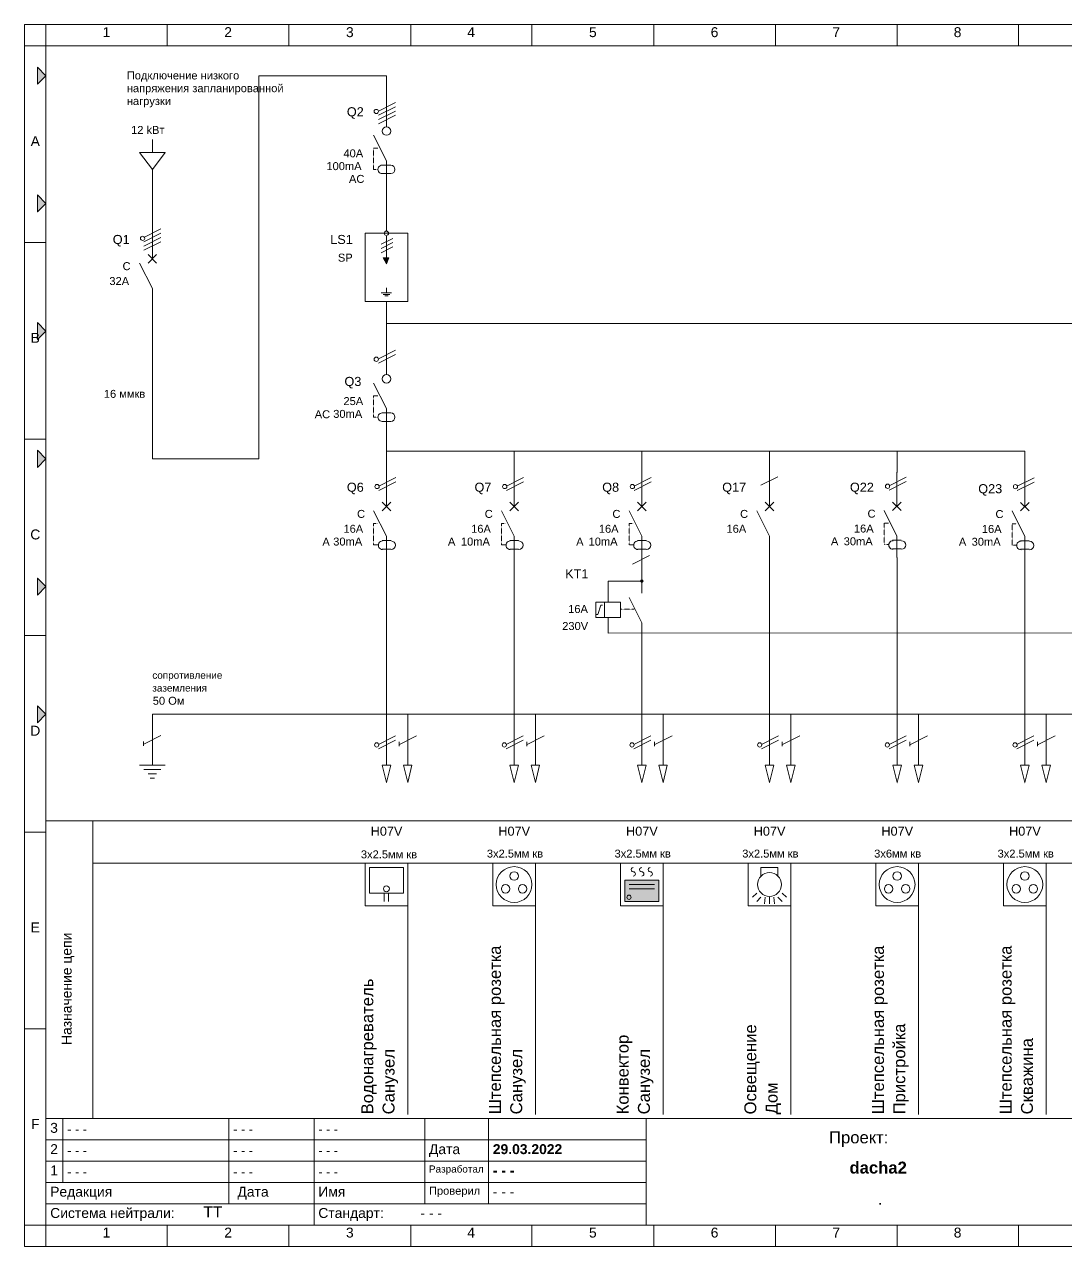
# Model space of a CAD drawing. Header units: inches. Extents: x 796 to 13390, y -2882 to -10.
# Drawn here: x 5065 to 7511, y -2881 to -10 of the extents above; entities that cross this region are included whole.
import ezdxf
from ezdxf.enums import TextEntityAlignment as Align

# ---------------------------------------------------------------- set-up
doc = ezdxf.new("R2010")
doc.units = ezdxf.units.IN
doc.header["$MEASUREMENT"] = 0
doc.linetypes.add('DASHED', pattern=[0.75, 0.5, -0.25])
doc.layers.get('0').update_dxf_attribs({"lineweight": 0})
doc.styles.add('Style1', font='arial.ttf')
doc.styles.add('Style103', font='arial.ttf')
doc.styles.add('Style107', font='arial.ttf')
doc.styles.add('Style11', font='arial.ttf')
doc.styles.add('Style111', font='arial.ttf')
doc.styles.add('Style113', font='arial.ttf')
doc.styles.add('Style115', font='arial.ttf')
doc.styles.add('Style117', font='arial.ttf')
doc.styles.add('Style119', font='arialbd.ttf')
doc.styles.add('Style121', font='arial.ttf')
doc.styles.add('Style123', font='arial.ttf')
doc.styles.add('Style127', font='arial.ttf')
doc.styles.add('Style129', font='arial.ttf')
doc.styles.add('Style131', font='arial.ttf')
doc.styles.add('Style133', font='arial.ttf')
doc.styles.add('Style137', font='arial.ttf')
doc.styles.add('Style139', font='arial.ttf')
doc.styles.add('Style141', font='arial.ttf')
doc.styles.add('Style143', font='arialbd.ttf')
doc.styles.add('Style145', font='arialbd.ttf')
doc.styles.add('Style15', font='arial.ttf')
doc.styles.add('Style151', font='arial.ttf')
doc.styles.add('Style153', font='arial.ttf')
doc.styles.add('Style155', font='arial.ttf')
doc.styles.add('Style157', font='arial.ttf')
doc.styles.add('Style159', font='arial.ttf')
doc.styles.add('Style161', font='arial.ttf')
doc.styles.add('Style163', font='arial.ttf')
doc.styles.add('Style167', font='arial.ttf')
doc.styles.add('Style169', font='arial.ttf')
doc.styles.add('Style17', font='arial.ttf')
doc.styles.add('Style171', font='arial.ttf')
doc.styles.add('Style173', font='arial.ttf')
doc.styles.add('Style175', font='arial.ttf')
doc.styles.add('Style177', font='arial.ttf')
doc.styles.add('Style179', font='arial.ttf')
doc.styles.add('Style183', font='arial.ttf')
doc.styles.add('Style185', font='arial.ttf')
doc.styles.add('Style187', font='arial.ttf')
doc.styles.add('Style19', font='arial.ttf')
doc.styles.add('Style197', font='arial.ttf')
doc.styles.add('Style199', font='arial.ttf')
doc.styles.add('Style201', font='arial.ttf')
doc.styles.add('Style205', font='arial.ttf')
doc.styles.add('Style207', font='arial.ttf')
doc.styles.add('Style209', font='arial.ttf')
doc.styles.add('Style21', font='arial.ttf')
doc.styles.add('Style211', font='arial.ttf')
doc.styles.add('Style215', font='arial.ttf')
doc.styles.add('Style217', font='arial.ttf')
doc.styles.add('Style219', font='arial.ttf')
doc.styles.add('Style221', font='arial.ttf')
doc.styles.add('Style225', font='arial.ttf')
doc.styles.add('Style227', font='arial.ttf')
doc.styles.add('Style229', font='arial.ttf')
doc.styles.add('Style23', font='arial.ttf')
doc.styles.add('Style231', font='arial.ttf')
doc.styles.add('Style235', font='arial.ttf')
doc.styles.add('Style237', font='arial.ttf')
doc.styles.add('Style239', font='arial.ttf')
doc.styles.add('Style241', font='arial.ttf')
doc.styles.add('Style243', font='arial.ttf')
doc.styles.add('Style245', font='arial.ttf')
doc.styles.add('Style247', font='arial.ttf')
doc.styles.add('Style249', font='arial.ttf')
doc.styles.add('Style251', font='arial.ttf')
doc.styles.add('Style255', font='arial.ttf')
doc.styles.add('Style257', font='arial.ttf')
doc.styles.add('Style259', font='arial.ttf')
doc.styles.add('Style261', font='arial.ttf')
doc.styles.add('Style263', font='arial.ttf')
doc.styles.add('Style265', font='arial.ttf')
doc.styles.add('Style267', font='arial.ttf')
doc.styles.add('Style269', font='arial.ttf')
doc.styles.add('Style27', font='arial.ttf')
doc.styles.add('Style273', font='arial.ttf')
doc.styles.add('Style275', font='arial.ttf')
doc.styles.add('Style277', font='arial.ttf')
doc.styles.add('Style279', font='arial.ttf')
doc.styles.add('Style281', font='arial.ttf')
doc.styles.add('Style283', font='arial.ttf')
doc.styles.add('Style29', font='arial.ttf')
doc.styles.add('Style291', font='arial.ttf')
doc.styles.add('Style293', font='arial.ttf')
doc.styles.add('Style295', font='arial.ttf')
doc.styles.add('Style297', font='arial.ttf')
doc.styles.add('Style299', font='arial.ttf')
doc.styles.add('Style3', font='arial.ttf')
doc.styles.add('Style307', font='arial.ttf')
doc.styles.add('Style309', font='arial.ttf')
doc.styles.add('Style31', font='arial.ttf')
doc.styles.add('Style311', font='arial.ttf')
doc.styles.add('Style313', font='arial.ttf')
doc.styles.add('Style315', font='arial.ttf')
doc.styles.add('Style317', font='arial.ttf')
doc.styles.add('Style321', font='arial.ttf')
doc.styles.add('Style33', font='arial.ttf')
doc.styles.add('Style35', font='arial.ttf')
doc.styles.add('Style37', font='arial.ttf')
doc.styles.add('Style375', font='arial.ttf')
doc.styles.add('Style377', font='arial.ttf')
doc.styles.add('Style381', font='arial.ttf')
doc.styles.add('Style383', font='arial.ttf')
doc.styles.add('Style39', font='arial.ttf')
doc.styles.add('Style41', font='arial.ttf')
doc.styles.add('Style43', font='arial.ttf')
doc.styles.add('Style45', font='arial.ttf')
doc.styles.add('Style47', font='arial.ttf')
doc.styles.add('Style49', font='arial.ttf')
doc.styles.add('Style5', font='arial.ttf')
doc.styles.add('Style51', font='arial.ttf')
doc.styles.add('Style53', font='arial.ttf')
doc.styles.add('Style55', font='arial.ttf')
doc.styles.add('Style57', font='arial.ttf')
doc.styles.add('Style59', font='arial.ttf')
doc.styles.add('Style61', font='arial.ttf')
doc.styles.add('Style7', font='arial.ttf')
doc.styles.add('Style87', font='arial.ttf')
doc.styles.add('Style9', font='arial.ttf')
doc.styles.add('Style91', font='arial.ttf')
doc.styles.add('Style95', font='arial.ttf')
doc.styles.add('Style99', font='arial.ttf')

msp = doc.modelspace()

# ---------------------------------------------------------------- hatches: boundary and pattern name
at = {"linetype": 'Continuous'}
for color, points in [(1, [(5095.2, -110.5), (5095.2, -150.5), (5115.2, -130.5)]), (1, [(5095.2, -410.5), (5095.2, -450.5), (5115.2, -430.5)]), (250, [(5907.2, -558.5), (5921.2, -558.5), (5915.2, -572.5)]), (1, [(5095.2, -710.5), (5095.2, -750.5), (5115.2, -730.5)]), (1, [(5095.2, -1010.5), (5095.2, -1050.5), (5115.2, -1030.5)]), (1, [(5095.2, -1310.5), (5095.2, -1350.5), (5115.2, -1330.5)]), (1, [(5095.2, -1610.5), (5095.2, -1650.5), (5115.2, -1630.5)]), (9, [(6475.2, -2020.5), (6555.2, -2020.5), (6555.2, -2070.5), (6475.2, -2070.5)])]:
    msp.add_hatch(color=color, dxfattribs=at).paths.add_polyline_path(points, flags=0)

# ---------------------------------------------------------------- linework, layer by layer
at = {"color": 7, "linetype": 'Continuous'}
for p, q in [((9165.2, -10.5), (5065.2, -10.5)), ((5065.2, -10.5), (5065.2, -2880.5)), ((5065.2, -10.5), (9165.2, -10.5)), ((5065.2, -60.5), (5065.2, -10.5)), ((5065.2, -10.5), (5115.2, -10.5)), ((5065.2, -2880.5), (5065.2, -10.5)), ((5115.2, -10.5), (5115.2, -2880.5)), ((5400.2, -10.5), (5400.2, -60.5)), ((5686.2, -10.5), (5686.2, -60.5)), ((5972.2, -10.5), (5972.2, -60.5)), ((6257.2, -10.5), (6257.2, -60.5)), ((6543.2, -10.5), (6543.2, -60.5)), ((6829.2, -10.5), (6829.2, -60.5)), ((7115.2, -10.5), (7115.2, -60.5)), ((7400.2, -10.5), (7400.2, -60.5)), ((9165.2, -60.5), (5065.2, -60.5)), ((5095.2, -110.5), (5095.2, -150.5)), ((5115.2, -130.5), (5095.2, -110.5)), ((5095.2, -150.5), (5115.2, -130.5)), ((5115.2, -130.5), (5115.2, -130.5)), ((5615.2, -1030.5), (5615.2, -130.5)), ((5615.2, -130.5), (5915.2, -130.5)), ((5915.2, -130.5), (5915.2, -180.5)), ((5896.2, -213.5), (5936.2, -193.5)), ((5915.2, -180.5), (5915.2, -250.5)), ((5896.2, -223.5), (5936.2, -203.5)), ((5896.2, -233.5), (5936.2, -213.5)), ((5896.2, -243.5), (5936.2, -223.5)), ((5365.2, -280.5), (5365.2, -310.5)), ((5915.2, -330.5), (5885.2, -270.5)), ((5885.2, -270.5), (5885.2, -270.5)), ((5335.2, -310.5), (5395.2, -310.5)), ((5365.2, -350.5), (5335.2, -310.5)), ((5335.2, -310.5), (5335.2, -310.5)), ((5335.2, -310.5), (5335.2, -310.5)), ((5395.2, -310.5), (5365.2, -350.5)), ((5905.2, -340.5), (5925.2, -340.5)), ((5915.2, -380.5), (5915.2, -330.5)), ((5365.2, -380.5), (5365.2, -350.5)), ((5905.2, -360.5), (5925.2, -360.5)), ((5365.2, -380.5), (5365.2, -480.5)), ((5915.2, -380.5), (5915.2, -430.5)), ((5095.2, -410.5), (5095.2, -450.5)), ((5115.2, -430.5), (5095.2, -410.5)), ((5095.2, -450.5), (5115.2, -430.5)), ((5115.2, -430.5), (5115.2, -430.5)), ((5915.2, -430.5), (5915.2, -480.5)), ((5365.2, -480.5), (5365.2, -560.5)), ((5915.2, -495.5), (5915.2, -480.5)), ((5385.2, -490.5), (5345.2, -510.5)), ((5385.2, -500.5), (5345.2, -520.5)), ((5385.2, -510.5), (5345.2, -530.5)), ((5865.2, -500.5), (5965.2, -500.5)), ((5865.2, -660.5), (5865.2, -500.5)), ((5903.2, -526.5), (5930.2, -512.5)), ((5915.2, -561.5), (5915.2, -507.5)), ((5965.2, -500.5), (5965.2, -660.5)), ((5065.2, -522.5), (5115.2, -522.5)), ((5385.2, -520.5), (5345.2, -540.5)), ((5903.2, -536.5), (5930.2, -522.5)), ((5903.2, -546.5), (5930.2, -532.5)), ((5365.2, -630.5), (5335.2, -570.5)), ((5335.2, -570.5), (5335.2, -570.5)), ((5355.2, -570.5), (5375.2, -550.5)), ((5375.2, -570.5), (5355.2, -550.5)), ((5907.2, -558.5), (5921.2, -558.5)), ((5915.2, -572.5), (5907.2, -558.5)), ((5907.2, -558.5), (5907.2, -558.5)), ((5907.2, -558.5), (5907.2, -558.5)), ((5921.2, -558.5), (5915.2, -572.5)), ((5365.2, -680.5), (5365.2, -630.5)), ((5915.2, -628.5), (5915.2, -640.5)), ((5927.2, -640.5), (5903.2, -640.5)), ((5923.2, -644.5), (5907.2, -644.5)), ((5919.2, -647.5), (5911.2, -647.5)), ((5365.2, -680.5), (5365.2, -1030.5)), ((5965.2, -660.5), (5865.2, -660.5)), ((5915.2, -662.5), (5915.2, -712.5)), ((5095.2, -710.5), (5095.2, -750.5)), ((5115.2, -730.5), (5095.2, -710.5)), ((5915.2, -712.5), (5915.2, -762.5)), ((5915.2, -712.5), (8015.2, -712.5)), ((5095.2, -750.5), (5115.2, -730.5)), ((5115.2, -730.5), (5115.2, -730.5)), ((5915.2, -832.5), (5915.2, -762.5)), ((5896.2, -795.5), (5936.2, -775.5)), ((5896.2, -805.5), (5936.2, -785.5)), ((5915.2, -912.5), (5885.2, -852.5)), ((5885.2, -852.5), (5885.2, -852.5)), ((5915.2, -962.5), (5915.2, -912.5)), ((5905.2, -922.5), (5925.2, -922.5)), ((5905.2, -942.5), (5925.2, -942.5)), ((5915.2, -962.5), (5915.2, -1012.5)), ((5065.2, -984.5), (5115.2, -984.5)), ((5095.2, -1010.5), (5095.2, -1050.5)), ((5115.2, -1030.5), (5095.2, -1010.5)), ((5095.2, -1050.5), (5115.2, -1030.5)), ((5115.2, -1030.5), (5115.2, -1030.5)), ((5365.2, -1030.5), (5615.2, -1030.5)), ((5915.2, -1012.5), (5915.2, -1062.5)), ((5915.2, -1012.5), (6215.2, -1012.5)), ((6215.2, -1012.5), (6215.2, -1062.5)), ((6215.2, -1012.5), (6515.2, -1012.5)), ((6515.2, -1012.5), (6515.2, -1062.5)), ((6515.2, -1012.5), (6815.2, -1012.5)), ((6815.2, -1012.5), (6815.2, -1062.5)), ((6815.2, -1012.5), (7115.2, -1012.5)), ((7115.2, -1012.5), (7115.2, -1062.5)), ((7115.2, -1012.5), (7415.2, -1012.5)), ((7415.2, -1012.5), (7415.2, -1062.5)), ((7114.6, -1061.9), (7114.6, -1141.9)), ((5897.2, -1094.5), (5937.2, -1074.5)), ((5897.2, -1104.5), (5937.2, -1084.5)), ((5915.2, -1062.5), (5915.2, -1142.5)), ((6197.2, -1094.5), (6237.2, -1074.5)), ((6197.2, -1104.5), (6237.2, -1084.5)), ((6215.2, -1062.5), (6215.2, -1142.5)), ((6497.2, -1094.5), (6537.2, -1074.5)), ((6497.2, -1104.5), (6537.2, -1084.5)), ((6515.2, -1062.5), (6515.2, -1142.5)), ((6795.2, -1092.5), (6835.2, -1072.5)), ((6815.2, -1142.5), (6815.2, -1062.5)), ((7096.6, -1093.9), (7136.6, -1073.9)), ((7096.6, -1103.9), (7136.6, -1083.9)), ((7397.2, -1094.9), (7437.2, -1074.9)), ((7397.2, -1104.9), (7437.2, -1084.9)), ((7415.2, -1062.9), (7415.2, -1142.9)), ((5905.2, -1132.5), (5925.2, -1152.5)), ((5925.2, -1132.5), (5905.2, -1152.5)), ((6205.2, -1132.5), (6225.2, -1152.5)), ((6225.2, -1132.5), (6205.2, -1152.5)), ((6505.2, -1132.5), (6525.2, -1152.5)), ((6525.2, -1132.5), (6505.2, -1152.5)), ((6805.2, -1152.5), (6825.2, -1132.5)), ((6825.2, -1152.5), (6805.2, -1132.5)), ((7104.6, -1131.9), (7124.6, -1151.9)), ((7124.6, -1131.9), (7104.6, -1151.9)), ((7405.2, -1132.9), (7425.2, -1152.9)), ((7425.2, -1132.9), (7405.2, -1152.9)), ((5915.2, -1212.5), (5885.2, -1152.5)), ((5885.2, -1152.5), (5885.2, -1152.5)), ((6215.2, -1212.5), (6185.2, -1152.5)), ((6185.2, -1152.5), (6185.2, -1152.5)), ((6515.2, -1212.5), (6485.2, -1152.5)), ((6485.2, -1152.5), (6485.2, -1152.5)), ((6815.2, -1212.5), (6785.2, -1152.5)), ((6785.2, -1152.5), (6785.2, -1152.5)), ((7114.6, -1211.9), (7084.6, -1151.9)), ((7084.6, -1151.9), (7084.6, -1151.9)), ((7415.2, -1212.9), (7385.2, -1152.9)), ((7385.2, -1152.9), (7385.2, -1152.9)), ((5905.2, -1222.5), (5925.2, -1222.5)), ((5915.2, -1262.5), (5915.2, -1212.5)), ((6205.2, -1222.5), (6225.2, -1222.5)), ((6215.2, -1262.5), (6215.2, -1212.5)), ((6505.2, -1222.5), (6525.2, -1222.5)), ((6515.2, -1262.5), (6515.2, -1212.5)), ((6815.2, -1262.5), (6815.2, -1212.5)), ((7104.6, -1221.9), (7124.6, -1221.9)), ((7114.6, -1261.9), (7114.6, -1211.9)), ((7405.2, -1222.9), (7425.2, -1222.9)), ((7415.2, -1262.9), (7415.2, -1212.9)), ((5905.2, -1242.5), (5925.2, -1242.5)), ((5915.2, -1262.5), (5915.2, -1630.5)), ((6205.2, -1242.5), (6225.2, -1242.5)), ((6215.2, -1262.5), (6215.2, -1630.5)), ((6493.7, -1277.6), (6533.7, -1257.6)), ((6505.2, -1242.5), (6525.2, -1242.5)), ((6515.2, -1262.3), (6515.2, -1312.3)), ((6815.2, -1262.5), (6815.2, -1630.5)), ((7104.6, -1241.9), (7124.6, -1241.9)), ((7115.2, -1262.5), (7115.2, -1630.5)), ((7405.2, -1242.9), (7425.2, -1242.9)), ((7415.2, -1262.5), (7415.2, -1630.5)), ((6515.2, -1345.9), (6515.2, -1265.9)), ((5095.2, -1310.5), (5095.2, -1350.5)), ((5115.2, -1330.5), (5095.2, -1310.5)), ((6436, -1317.6), (6436.2, -1366.9)), ((5095.2, -1350.5), (5115.2, -1330.5)), ((5115.2, -1330.5), (5115.2, -1330.5)), ((6407.2, -1366.9), (6465.2, -1366.9)), ((6407.2, -1402.9), (6407.2, -1366.9)), ((6412.2, -1395.9), (6419.2, -1373.9)), ((6419.2, -1373.9), (6423.2, -1373.9)), ((6423.2, -1373.9), (6419.2, -1373.9)), ((6419.2, -1373.9), (6419.2, -1373.9)), ((6427.2, -1402.9), (6427.2, -1366.9)), ((6465.2, -1366.9), (6465.2, -1402.9)), ((6485.2, -1355.9), (6515.2, -1415.9)), ((6465.2, -1402.9), (6407.2, -1402.9)), ((6408.2, -1395.9), (6412.2, -1395.9)), ((6436.2, -1402.9), (6436.2, -1439.9)), ((6515.2, -1415.9), (6515.2, -1630.5)), ((5065.2, -1445.5), (5115.2, -1445.5)), ((6436.2, -1439.9), (8942.1, -1437.9)), ((6515.2, -1512.3), (6515.2, -1512.3)), ((5095.2, -1610.5), (5095.2, -1650.5)), ((5115.2, -1630.5), (5095.2, -1610.5)), ((5095.2, -1650.5), (5115.2, -1630.5)), ((5115.2, -1630.5), (5115.2, -1630.5)), ((5365.2, -1750.5), (5365.2, -1630.5)), ((5365.2, -1630.5), (8965.2, -1630.5)), ((5915.2, -1630.5), (5915.2, -1730.5)), ((5965.2, -1630.5), (5965.2, -1730.5)), ((6215.2, -1630.5), (6215.2, -1730.5)), ((6265.2, -1630.5), (6265.2, -1730.5)), ((6515.2, -1630.5), (6515.2, -1730.5)), ((6565.2, -1630.5), (6565.2, -1730.5)), ((6815.2, -1630.5), (6815.2, -1730.5)), ((6865.2, -1630.5), (6865.2, -1730.5)), ((7115.2, -1630.5), (7115.2, -1730.5)), ((7165.2, -1630.5), (7165.2, -1730.5)), ((7415.2, -1630.5), (7415.2, -1730.5)), ((7465.2, -1630.5), (7465.2, -1730.5)), ((5345.2, -1700.5), (5385.2, -1680.5)), ((5896.2, -1701.5), (5936.2, -1681.5)), ((5896.2, -1711.5), (5936.2, -1691.5)), ((5946.2, -1701.5), (5986.2, -1681.5)), ((6196.2, -1701.5), (6236.2, -1681.5)), ((6196.2, -1711.5), (6236.2, -1691.5)), ((6246.2, -1701.5), (6286.2, -1681.5)), ((6496.2, -1701.5), (6536.2, -1681.5)), ((6496.2, -1711.5), (6536.2, -1691.5)), ((6546.2, -1701.5), (6586.2, -1681.5)), ((6796.2, -1701.5), (6836.2, -1681.5)), ((6796.2, -1711.5), (6836.2, -1691.5)), ((6846.2, -1701.5), (6886.2, -1681.5)), ((7096.2, -1701.5), (7136.2, -1681.5)), ((7096.2, -1711.5), (7136.2, -1691.5)), ((7146.2, -1701.5), (7186.2, -1681.5)), ((7396.2, -1701.5), (7436.2, -1681.5)), ((7396.2, -1711.5), (7436.2, -1691.5)), ((7446.2, -1701.5), (7486.2, -1681.5)), ((5344.2, -1694.5), (5344.2, -1704.5)), ((5945.2, -1695.5), (5945.2, -1705.5)), ((6245.2, -1695.5), (6245.2, -1705.5)), ((6545.2, -1695.5), (6545.2, -1705.5)), ((6845.2, -1695.5), (6845.2, -1705.5)), ((7145.2, -1695.5), (7145.2, -1705.5)), ((7445.2, -1695.5), (7445.2, -1705.5)), ((5335.2, -1750.5), (5395.2, -1750.5)), ((5925.2, -1750.5), (5905.2, -1750.5)), ((5905.2, -1750.5), (5915.2, -1790.5)), ((5915.2, -1730.5), (5915.2, -1750.5)), ((5915.2, -1790.5), (5925.2, -1750.5)), ((5975.2, -1750.5), (5955.2, -1750.5)), ((5955.2, -1750.5), (5965.2, -1790.5)), ((5965.2, -1730.5), (5965.2, -1750.5)), ((5965.2, -1790.5), (5975.2, -1750.5)), ((6225.2, -1750.5), (6205.2, -1750.5)), ((6205.2, -1750.5), (6215.2, -1790.5)), ((6215.2, -1730.5), (6215.2, -1750.5)), ((6215.2, -1790.5), (6225.2, -1750.5)), ((6275.2, -1750.5), (6255.2, -1750.5)), ((6255.2, -1750.5), (6265.2, -1790.5)), ((6265.2, -1730.5), (6265.2, -1750.5)), ((6265.2, -1790.5), (6275.2, -1750.5)), ((6525.2, -1750.5), (6505.2, -1750.5)), ((6505.2, -1750.5), (6515.2, -1790.5)), ((6515.2, -1730.5), (6515.2, -1750.5)), ((6515.2, -1790.5), (6525.2, -1750.5)), ((6575.2, -1750.5), (6555.2, -1750.5)), ((6555.2, -1750.5), (6565.2, -1790.5)), ((6565.2, -1730.5), (6565.2, -1750.5)), ((6565.2, -1790.5), (6575.2, -1750.5)), ((6825.2, -1750.5), (6805.2, -1750.5)), ((6805.2, -1750.5), (6815.2, -1790.5)), ((6815.2, -1730.5), (6815.2, -1750.5)), ((6815.2, -1790.5), (6825.2, -1750.5)), ((6875.2, -1750.5), (6855.2, -1750.5)), ((6855.2, -1750.5), (6865.2, -1790.5)), ((6865.2, -1730.5), (6865.2, -1750.5)), ((6865.2, -1790.5), (6875.2, -1750.5)), ((7125.2, -1750.5), (7105.2, -1750.5)), ((7105.2, -1750.5), (7115.2, -1790.5)), ((7115.2, -1730.5), (7115.2, -1750.5)), ((7115.2, -1790.5), (7125.2, -1750.5)), ((7175.2, -1750.5), (7155.2, -1750.5)), ((7155.2, -1750.5), (7165.2, -1790.5)), ((7165.2, -1730.5), (7165.2, -1750.5)), ((7165.2, -1790.5), (7175.2, -1750.5)), ((7425.2, -1750.5), (7405.2, -1750.5)), ((7405.2, -1750.5), (7415.2, -1790.5)), ((7415.2, -1730.5), (7415.2, -1750.5)), ((7415.2, -1790.5), (7425.2, -1750.5)), ((7475.2, -1750.5), (7455.2, -1750.5)), ((7455.2, -1750.5), (7465.2, -1790.5)), ((7465.2, -1730.5), (7465.2, -1750.5)), ((7465.2, -1790.5), (7475.2, -1750.5)), ((5345.2, -1760.5), (5385.2, -1760.5)), ((5355.2, -1770.5), (5375.2, -1770.5)), ((5360.2, -1780.5), (5365.2, -1780.5)), ((5365.2, -1780.5), (5370.2, -1780.5)), ((5915.2, -1790.5), (5915.2, -1790.5)), ((5965.2, -1790.5), (5965.2, -1790.5)), ((6215.2, -1790.5), (6215.2, -1790.5)), ((6265.2, -1790.5), (6265.2, -1790.5)), ((6515.2, -1790.5), (6515.2, -1790.5)), ((6565.2, -1790.5), (6565.2, -1790.5)), ((6815.2, -1790.5), (6815.2, -1790.5)), ((6865.2, -1790.5), (6865.2, -1790.5)), ((7115.2, -1790.5), (7115.2, -1790.5)), ((7165.2, -1790.5), (7165.2, -1790.5)), ((7415.2, -1790.5), (7415.2, -1790.5)), ((7465.2, -1790.5), (7465.2, -1790.5)), ((5115.2, -1880.5), (9115.2, -1880.5)), ((5225.2, -2580.5), (5225.2, -1880.5)), ((5065.2, -1907.5), (5115.2, -1907.5)), ((9115.2, -1980.5), (5225.2, -1980.5)), ((5965.2, -1980.5), (5865.2, -1980.5)), ((5865.2, -1980.5), (5865.2, -2080.5)), ((5965.2, -1980.5), (5865.2, -1980.5)), ((5865.2, -1980.5), (5865.2, -2080.5)), ((5965.2, -1980.5), (5965.2, -2570.5)), ((5965.2, -2570.5), (5965.2, -1980.5)), ((6165.2, -1980.5), (6265.2, -1980.5)), ((6165.2, -2080.5), (6165.2, -1980.5)), ((6265.2, -1980.5), (6265.2, -2080.5)), ((6265.2, -1980.5), (6265.2, -2570.5)), ((6465.2, -1980.5), (6565.2, -1980.5)), ((6465.2, -2080.5), (6465.2, -1980.5)), ((6565.2, -1980.5), (6565.2, -2080.5)), ((6565.2, -1980.5), (6565.2, -2570.5)), ((6765.2, -1980.5), (6865.2, -1980.5)), ((6765.2, -2080.5), (6765.2, -1980.5)), ((6865.2, -1980.5), (6865.2, -2080.5)), ((6865.2, -1980.5), (6865.2, -2570.5)), ((7065.2, -1980.5), (7165.2, -1980.5)), ((7065.2, -2080.5), (7065.2, -1980.5)), ((7165.2, -1980.5), (7165.2, -2080.5)), ((7165.2, -1980.5), (7165.2, -2570.5)), ((7365.2, -1980.5), (7465.2, -1980.5)), ((7365.2, -2080.5), (7365.2, -1980.5)), ((7465.2, -1980.5), (7465.2, -2080.5)), ((7465.2, -1980.5), (7465.2, -2570.5)), ((5875.2, -2050.5), (5875.2, -1990.5)), ((5875.2, -1990.5), (5955.2, -1990.5)), ((5955.2, -1990.5), (5955.2, -2050.5)), ((6795.2, -2010.5), (6795.2, -1990.5)), ((6795.2, -1990.5), (6835.2, -1990.5)), ((6835.2, -2010.5), (6835.2, -1990.5)), ((6475.2, -2020.5), (6555.2, -2020.5)), ((6475.2, -2070.5), (6475.2, -2020.5)), ((6485.2, -2030.5), (6545.2, -2030.5)), ((6555.2, -2020.5), (6555.2, -2070.5)), ((5955.2, -2050.5), (5875.2, -2050.5)), ((5910.2, -2050.5), (5910.2, -2070.5)), ((5920.2, -2070.5), (5920.2, -2050.5)), ((6485.2, -2040.5), (6545.2, -2040.5)), ((6785.2, -2050.5), (6775.2, -2060.5)), ((6795.2, -2060.5), (6785.2, -2070.5)), ((6805.2, -2060.5), (6803.2, -2075.5)), ((6815.2, -2060.5), (6815.2, -2070.5)), ((6825.2, -2060.5), (6827.2, -2075.5)), ((6835.2, -2060.5), (6845.2, -2070.5)), ((6845.2, -2050.5), (6855.2, -2060.5)), ((5965.2, -2080.5), (5865.2, -2080.5)), ((5965.2, -2080.5), (5865.2, -2080.5)), ((6265.2, -2080.5), (6165.2, -2080.5)), ((6565.2, -2080.5), (6465.2, -2080.5)), ((6555.2, -2070.5), (6475.2, -2070.5)), ((6865.2, -2080.5), (6765.2, -2080.5)), ((6815.2, -2070.5), (6815.2, -2075.5)), ((7165.2, -2080.5), (7065.2, -2080.5)), ((7465.2, -2080.5), (7365.2, -2080.5)), ((5065.2, -2369.5), (5115.2, -2369.5)), ((5115.2, -2580.5), (9115.2, -2580.5)), ((5115.2, -2580.5), (9115.2, -2580.5)), ((5155.2, -2730.5), (5155.2, -2580.5)), ((5545.2, -2780.5), (5545.2, -2580.5)), ((5745.2, -2580.5), (5745.2, -2830.5)), ((6005.2, -2580.5), (6005.2, -2780.5)), ((6155.2, -2780.5), (6155.2, -2580.5)), ((6525.2, -2580.5), (6525.2, -2830.5)), ((5115.2, -2630.5), (6525.2, -2630.5)), ((5115.2, -2680.5), (6525.2, -2680.5)), ((5115.2, -2730.5), (6525.2, -2730.5)), ((5115.2, -2780.5), (6525.2, -2780.5)), ((5065.2, -2830.5), (9165.2, -2830.5)), ((5065.2, -2880.5), (5065.2, -2830.5)), ((5400.2, -2830.5), (5400.2, -2880.5)), ((5686.2, -2830.5), (5686.2, -2880.5)), ((5972.2, -2830.5), (5972.2, -2880.5)), ((6257.2, -2830.5), (6257.2, -2880.5)), ((6543.2, -2830.5), (6543.2, -2880.5)), ((6829.2, -2830.5), (6829.2, -2880.5)), ((7115.2, -2830.5), (7115.2, -2880.5)), ((7400.2, -2830.5), (7400.2, -2880.5)), ((5065.2, -2880.5), (9165.2, -2880.5)), ((9165.2, -2880.5), (5065.2, -2880.5)), ((5115.2, -2880.5), (5065.2, -2880.5))]:
    msp.add_line(p, q, dxfattribs=at)
at = {"color": 7, "linetype": 'DASHED'}
for p, q in [((5885.2, -350.5), (5885.2, -300.5)), ((5885.2, -300.5), (5895.2, -300.5)), ((5895.2, -300.5), (5895.2, -300.5)), ((5895.2, -350.5), (5885.2, -350.5)), ((5885.2, -932.5), (5885.2, -882.5)), ((5885.2, -882.5), (5895.2, -882.5)), ((5895.2, -882.5), (5895.2, -882.5)), ((5895.2, -932.5), (5885.2, -932.5)), ((5895.2, -1182.5), (5885.2, -1182.5)), ((5885.2, -1182.5), (5885.2, -1232.5)), ((6195.2, -1182.5), (6185.2, -1182.5)), ((6185.2, -1182.5), (6185.2, -1232.5)), ((6495.2, -1182.5), (6485.2, -1182.5)), ((6485.2, -1182.5), (6485.2, -1232.5)), ((7094.6, -1181.9), (7084.6, -1181.9)), ((7084.6, -1181.9), (7084.6, -1231.9)), ((7395.2, -1182.9), (7385.2, -1182.9)), ((7385.2, -1182.9), (7385.2, -1232.9)), ((5885.2, -1232.5), (5895.2, -1232.5)), ((5895.2, -1232.5), (5895.2, -1232.5)), ((6185.2, -1232.5), (6195.2, -1232.5)), ((6195.2, -1232.5), (6195.2, -1232.5)), ((6485.2, -1232.5), (6495.2, -1232.5)), ((6495.2, -1232.5), (6495.2, -1232.5)), ((7084.6, -1231.9), (7094.6, -1231.9)), ((7094.6, -1231.9), (7094.6, -1231.9)), ((7385.2, -1232.9), (7395.2, -1232.9)), ((7395.2, -1232.9), (7395.2, -1232.9)), ((6465.2, -1383.9), (6497.2, -1383.9))]:
    msp.add_line(p, q, dxfattribs=at)
at = {"color": 7}
msp.add_line((6436, -1317.5), (6515, -1317.5), dxfattribs=at)
at = {"color": 7, "linetype": 'Continuous', "const_width": 1}
for points in [[(5065.2, -2880.5), (9165.2, -2880.5), (9165.2, -10.5), (5065.2, -10.5), (5065.2, -2880.5)], [(5065.2, -10.5), (9165.2, -10.5), (9165.2, -60.5), (5065.2, -60.5), (5065.2, -10.5)], [(5065.2, -10.5), (5115.2, -10.5), (5115.2, -2880.5), (5065.2, -2880.5), (5065.2, -10.5)], [(5095.2, -110.5), (5095.2, -150.5), (5115.2, -130.5), (5115.2, -130.5), (5095.2, -110.5)], [(5335.2, -310.5), (5395.2, -310.5), (5365.2, -350.5), (5335.2, -310.5), (5335.2, -310.5), (5335.2, -310.5)], [(5095.2, -410.5), (5095.2, -450.5), (5115.2, -430.5), (5115.2, -430.5), (5095.2, -410.5)], [(5865.2, -500.5), (5965.2, -500.5), (5965.2, -660.5), (5865.2, -660.5), (5865.2, -500.5)], [(5907.2, -558.5), (5921.2, -558.5), (5915.2, -572.5), (5907.2, -558.5), (5907.2, -558.5), (5907.2, -558.5)], [(5095.2, -710.5), (5095.2, -750.5), (5115.2, -730.5), (5115.2, -730.5), (5095.2, -710.5)], [(5095.2, -1010.5), (5095.2, -1050.5), (5115.2, -1030.5), (5115.2, -1030.5), (5095.2, -1010.5)], [(5095.2, -1310.5), (5095.2, -1350.5), (5115.2, -1330.5), (5115.2, -1330.5), (5095.2, -1310.5)], [(6407.2, -1366.9), (6465.2, -1366.9), (6465.2, -1402.9), (6407.2, -1402.9), (6407.2, -1366.9)], [(5095.2, -1610.5), (5095.2, -1650.5), (5115.2, -1630.5), (5115.2, -1630.5), (5095.2, -1610.5)], [(5925.2, -1750.5), (5905.2, -1750.5), (5915.2, -1790.5), (5915.2, -1790.5), (5925.2, -1750.5)], [(5975.2, -1750.5), (5955.2, -1750.5), (5965.2, -1790.5), (5965.2, -1790.5), (5975.2, -1750.5)], [(6225.2, -1750.5), (6205.2, -1750.5), (6215.2, -1790.5), (6215.2, -1790.5), (6225.2, -1750.5)], [(6275.2, -1750.5), (6255.2, -1750.5), (6265.2, -1790.5), (6265.2, -1790.5), (6275.2, -1750.5)], [(6525.2, -1750.5), (6505.2, -1750.5), (6515.2, -1790.5), (6515.2, -1790.5), (6525.2, -1750.5)], [(6575.2, -1750.5), (6555.2, -1750.5), (6565.2, -1790.5), (6565.2, -1790.5), (6575.2, -1750.5)], [(6825.2, -1750.5), (6805.2, -1750.5), (6815.2, -1790.5), (6815.2, -1790.5), (6825.2, -1750.5)], [(6875.2, -1750.5), (6855.2, -1750.5), (6865.2, -1790.5), (6865.2, -1790.5), (6875.2, -1750.5)], [(7125.2, -1750.5), (7105.2, -1750.5), (7115.2, -1790.5), (7115.2, -1790.5), (7125.2, -1750.5)], [(7175.2, -1750.5), (7155.2, -1750.5), (7165.2, -1790.5), (7165.2, -1790.5), (7175.2, -1750.5)], [(7425.2, -1750.5), (7405.2, -1750.5), (7415.2, -1790.5), (7415.2, -1790.5), (7425.2, -1750.5)], [(7475.2, -1750.5), (7455.2, -1750.5), (7465.2, -1790.5), (7465.2, -1790.5), (7475.2, -1750.5)], [(6165.2, -1980.5), (6265.2, -1980.5), (6265.2, -2080.5), (6165.2, -2080.5), (6165.2, -1980.5)], [(6465.2, -1980.5), (6565.2, -1980.5), (6565.2, -2080.5), (6465.2, -2080.5), (6465.2, -1980.5)], [(6765.2, -1980.5), (6865.2, -1980.5), (6865.2, -2080.5), (6765.2, -2080.5), (6765.2, -1980.5)], [(7065.2, -1980.5), (7165.2, -1980.5), (7165.2, -2080.5), (7065.2, -2080.5), (7065.2, -1980.5)], [(7365.2, -1980.5), (7465.2, -1980.5), (7465.2, -2080.5), (7365.2, -2080.5), (7365.2, -1980.5)], [(5955.2, -2050.5), (5875.2, -2050.5), (5875.2, -1990.5), (5955.2, -1990.5), (5955.2, -2050.5)], [(6475.2, -2020.5), (6555.2, -2020.5), (6555.2, -2070.5), (6475.2, -2070.5), (6475.2, -2020.5)], [(5065.2, -2830.5), (9165.2, -2830.5), (9165.2, -2880.5), (5065.2, -2880.5), (5065.2, -2830.5)]]:
    msp.add_lwpolyline(points, dxfattribs=at)
at = {"color": 7, "linetype": 'Continuous'}
for centre, major_axis in [((5891.2, -214.5), (0, 5)), ((5915.2, -260.5), (0, 10)), ((5342.2, -512.5), (0, 5)), ((5915.2, -500.5), (0, 5)), ((5891.2, -796.5), (0, 5)), ((5915.2, -842.5), (0, 10)), ((5893.2, -1095.5), (0, 5)), ((6193.2, -1095.5), (0, 5)), ((6493.2, -1095.5), (0, 5)), ((7092.6, -1094.9), (0, 5)), ((7393.2, -1095.9), (0, 5)), ((5892.2, -1702.5), (0, 5)), ((6192.2, -1702.5), (0, 5)), ((6492.2, -1702.5), (0, 5)), ((6792.2, -1702.5), (0, 5)), ((7092.2, -1702.5), (0, 5)), ((7392.2, -1702.5), (0, 5)), ((6215.2, -2030.5), (0, 42)), ((6215.2, -2010.5), (0, 10)), ((6815.2, -2030.5), (0, 28)), ((7115.2, -2030.5), (0, 42)), ((7115.2, -2010.5), (0, 10)), ((7415.2, -2030.5), (0, 42)), ((7415.2, -2010.5), (0, 10)), ((5915.2, -2040.5), (0, 7)), ((6195.2, -2040.5), (0, 10)), ((6235.2, -2040.5), (0, 10)), ((7095.2, -2040.5), (0, 10)), ((7135.2, -2040.5), (0, 10)), ((7395.2, -2040.5), (0, 10)), ((7435.2, -2040.5), (0, 10)), ((6485.2, -2060.5), (0, 5))]:
    msp.add_ellipse(centre, major_axis=major_axis, ratio=1, dxfattribs=at)
for centre, major_axis, start_param, end_param in [((5905.2, -350.5), (0, 10), 0, 3.141593), ((5925.2, -350.5), (0, 10), 3.141593, 6.283185), ((5905.2, -932.5), (0, 10), 0, 3.141593), ((5925.2, -932.5), (0, 10), 3.141593, 6.283185), ((5906.2, -1233.5), (0, 10), 0, 3.141593), ((5926.2, -1233.5), (0, 10), 3.141593, 6.283185), ((6206.2, -1233.5), (0, 10), 0, 3.141593), ((6226.2, -1233.5), (0, 10), 3.141593, 6.283185), ((6506.2, -1233.5), (0, 10), 0, 3.141593), ((6526.2, -1233.5), (0, 10), 3.141593, 6.283185), ((7105.6, -1232.9), (0, 10), 0, 3.141593), ((7125.6, -1232.9), (0, 10), 3.141593, 6.283185), ((7406.2, -1233.9), (0, 10), 0, 3.141593), ((7426.2, -1233.9), (0, 10), 3.141593, 6.283185), ((6495.2, -1995.5), (0, 5), 0, 3.141593), ((6495.2, -2005.5), (0, 5), 3.141593, 6.283185), ((6515.2, -1995.5), (0, 5), 0, 3.141593), ((6515.2, -2005.5), (0, 5), 3.141593, 6.283185), ((6535.2, -1995.5), (0, 5), 0, 3.141593), ((6535.2, -2005.5), (0, 5), 3.141593, 6.283185)]:
    msp.add_ellipse(centre, major_axis=major_axis, ratio=1, start_param=start_param, end_param=end_param, dxfattribs=at)
at = {"color": 7, "linetype": 'Continuous', "lineweight": 100}
msp.add_ellipse((6515.2, -1317.6), major_axis=(0, 1), ratio=1, dxfattribs=at)

# ---------------------------------------------------------------- texts
at = {"color": 7}
for s, style, p in [('1', 'Style31', (5257.2, -16.5)), ('2', 'Style35', (5543.2, -16.5)), ('3', 'Style39', (5829.2, -16.5)), ('4', 'Style43', (6114.2, -16.5)), ('5', 'Style47', (6400.2, -16.5)), ('6', 'Style51', (6686.2, -16.5)), ('7', 'Style55', (6972.2, -16.5)), ('8', 'Style59', (7257.2, -16.5)), ('A', 'Style107', (5090.2, -272.5)), ('B', 'Style103', (5090.2, -734.5)), ('C', 'Style99', (5090.2, -1196.5)), ('D', 'Style95', (5090.2, -1657.5)), ('E', 'Style91', (5090.2, -2119.5)), ('F', 'Style87', (5090.2, -2581.5)), ('1', 'Style33', (5257.2, -2836.5)), ('2', 'Style37', (5543.2, -2836.5)), ('3', 'Style41', (5829.2, -2836.5)), ('4', 'Style45', (6114.2, -2836.5)), ('5', 'Style49', (6400.2, -2836.5)), ('6', 'Style53', (6686.2, -2836.5)), ('7', 'Style57', (6972.2, -2836.5)), ('8', 'Style61', (7257.2, -2836.5))]:
    msp.add_text(s, height=23.3, dxfattribs=dict(at, style=style)).set_placement(p, align=Align.TOP_CENTER)
for s, height, style, p in [('Подключение низкого', 18.667, 'Style151', (5305.2, -120.5)), ('напряжения запланированной', 18.667, 'Style153', (5305.2, -150.5)), ('нагрузки', 18.67, 'Style155', (5305.2, -180.5)), ('Q2', 21.33, 'Style175', (5822.2, -204.5)), ('12 kВт', 18.67, 'Style159', (5315.2, -248.5)), ('40A', 18.67, 'Style179', (5814.2, -303.5)), ('100mA', 18.67, 'Style183', (5774.2, -333.5)), ('АС', 18.67, 'Style177', (5827.2, -363.5)), ('Q1', 21.33, 'Style161', (5272.2, -504.5)), ('LS1', 21.33, 'Style185', (5783.2, -504.5)), ('С', 18.7, 'Style167', (5295.2, -568.5)), ('SP', 18.67, 'Style187', (5801.2, -548.5)), ('32A', 18.67, 'Style163', (5264.2, -603.5)), ('Q3', 21.33, 'Style197', (5816.6, -838)), ('16 ммкв', 18.67, 'Style157', (5251.2, -868.5)), ('25A', 18.67, 'Style201', (5814.2, -885.5)), ('АС', 18.67, 'Style199', (5746.7, -916.4)), ('30mA', 18.67, 'Style205', (5790.2, -915.5)), ('Q6', 21.33, 'Style207', (5822.2, -1086.5)), ('Q7', 21.33, 'Style227', (6122.2, -1086.5)), ('Q8', 21.33, 'Style247', (6422.2, -1086.5)), ('Q17', 21.33, 'Style267', (6704.2, -1086.5)), ('Q22', 21.33, 'Style283', (7004.2, -1086.5)), ('Q23', 21.33, 'Style299', (7305.7, -1090)), ('C', 18.7, 'Style215', (5846.2, -1150.5)), ('C', 18.7, 'Style235', (6146.2, -1150.5)), ('C', 18.7, 'Style255', (6446.2, -1150.5)), ('C', 18.7, 'Style273', (6746.2, -1150.5)), ('C', 18.7, 'Style381', (7045.6, -1149.9)), ('C', 18.7, 'Style381', (7346.2, -1150.9)), ('16A', 18.67, 'Style211', (5814.2, -1185.5)), ('16A', 18.67, 'Style231', (6114.2, -1185.5)), ('16A', 18.67, 'Style251', (6414.2, -1185.5)), ('16A', 18.67, 'Style269', (6714.2, -1185.5)), ('16A', 18.67, 'Style377', (7013.6, -1184.9)), ('16A', 18.67, 'Style377', (7314.2, -1185.9)), ('А', 18.7, 'Style209', (5764.7, -1216)), ('30mA', 18.67, 'Style217', (5790.2, -1215.5)), ('А', 18.7, 'Style229', (6059.7, -1215.5)), ('10mA', 18.67, 'Style237', (6090.2, -1215.5)), ('А', 18.7, 'Style249', (6361, -1215.8)), ('10mA', 18.67, 'Style257', (6390.2, -1215.5)), ('А', 18.7, 'Style375', (6959.6, -1214.9)), ('30mA', 18.67, 'Style383', (6989.6, -1214.9)), ('А', 18.7, 'Style375', (7260.2, -1215.9)), ('30mA', 18.67, 'Style383', (7290.2, -1215.9)), ('KT1', 21.33, 'Style315', (6335.2, -1289.9)), ('16A', 18.67, 'Style317', (6342.2, -1373.9)), ('230V', 18.67, 'Style321', (6328.2, -1413.9)), ('сопротивление ', 16.667, 'Style169', (5365.2, -1530.5)), ('заземления ', 16.667, 'Style171', (5365.2, -1560.5)), ('50 Ом', 18.67, 'Style173', (5366.2, -1589.5)), ('H07V', 21.33, 'Style225', (5878.2, -1894.5)), ('H07V', 21.33, 'Style245', (6178.2, -1894.5)), ('H07V', 21.33, 'Style265', (6478.2, -1894.5)), ('H07V', 21.33, 'Style281', (6778.2, -1894.5)), ('H07V', 21.33, 'Style297', (7078.2, -1894.5)), ('H07V', 21.33, 'Style313', (7378.2, -1894.5)), ('3x2.5мм кв', 18.67, 'Style243', (5855.2, -1950.3)), ('3x2.5мм кв', 18.67, 'Style243', (6151.2, -1948.5)), ('3x2.5мм кв', 18.67, 'Style263', (6451.2, -1948.5)), ('3x2.5мм кв', 18.67, 'Style279', (6751.2, -1948.5)), ('3x6мм кв', 18.67, 'Style295', (7061.2, -1948.5)), ('3x2.5мм кв', 18.67, 'Style311', (7351.2, -1948.5)), ('3', 23.3, 'Style17', (5125.2, -2590.5)), ('- - -', 21.33, 'Style115', (5165.2, -2594.5)), ('- - -', 21.33, 'Style131', (5555.2, -2594.5)), ('- - -', 21.33, 'Style139', (5755.2, -2594.5)), ('Проект:', 28, 'Style15', (6955.2, -2610.5)), ('2', 23.3, 'Style19', (5125.2, -2640.5)), ('Дата', 23.33, 'Style11', (6015.2, -2640.5)), ('29.03.2022', 23.33, 'Style145', (6165.2, -2640.5)), ('- - -', 21.33, 'Style113', (5165.2, -2644.5)), ('- - -', 21.33, 'Style127', (5555.2, -2644.5)), ('- - -', 21.33, 'Style137', (5755.2, -2644.5)), ('1', 23.3, 'Style21', (5125.2, -2690.5)), ('Разработал', 16.67, 'Style9', (6015.2, -2690.5)), ('dacha2', 28, 'Style143', (7003.2, -2681.5)), ('- - -', 21.33, 'Style141', (5165.2, -2694.5)), ('- - -', 21.33, 'Style123', (5555.2, -2694.5)), ('- - -', 21.33, 'Style117', (5755.2, -2694.5)), ('- - -', 23.33, 'Style119', (6165.2, -2690.5)), ('Редакция', 23.33, 'Style1', (5125.2, -2740.5)), ('Дата', 23.33, 'Style3', (5565.2, -2740.5)), ('Имя', 23.33, 'Style5', (5755.2, -2740.5)), ('Проверил', 18.67, 'Style7', (6015.2, -2740.5)), ('- - -', 23.33, 'Style111', (6165.2, -2740.5)), ('.', 26, 'Style121', (7070.2, -2756.5)), ('Система нейтрали:', 23.333, 'Style27', (5125.2, -2790.5)), ('TT', 26, 'Style133', (5485.2, -2786.5)), ('Стандарт:', 23.33, 'Style29', (5755.2, -2790.5)), ('- - -', 23.33, 'Style129', (5995.2, -2790.5))]:
    msp.add_text(s, height=height, dxfattribs=dict(at, style=style)).set_placement(p, align=Align.TOP_LEFT)
for s, height, style, p in [('Назначение цепи', 23.333, 'Style23', (5152.2, -2407.5)), ('Штепсельная розетка', 28, 'Style239', (6156.2, -2570.5)), ('Штепсельная розетка', 28, 'Style291', (7056.2, -2570.5)), ('Штепсельная розетка', 28, 'Style307', (7356.2, -2570.5)), ('Водонагреватель', 28, 'Style219', (5856.2, -2570.5)), ('Освещение', 28, 'Style275', (6756.2, -2570.5)), ('Пристройка', 28, 'Style293', (7106.2, -2570.5)), ('Конвектор', 28, 'Style259', (6456.2, -2570.5)), ('Скважина', 28, 'Style309', (7406.2, -2570.5)), ('Санузел', 28, 'Style221', (5906.2, -2570.5)), ('Санузел', 28, 'Style241', (6206.2, -2570.5)), ('Санузел', 28, 'Style261', (6506.2, -2570.5)), ('Дом', 28, 'Style277', (6806.2, -2570.5))]:
    msp.add_text(s, height=height, rotation=90.0002, dxfattribs=dict(at, style=style)).set_placement(p, align=Align.TOP_LEFT)

doc.saveas('drawing.dxf')
